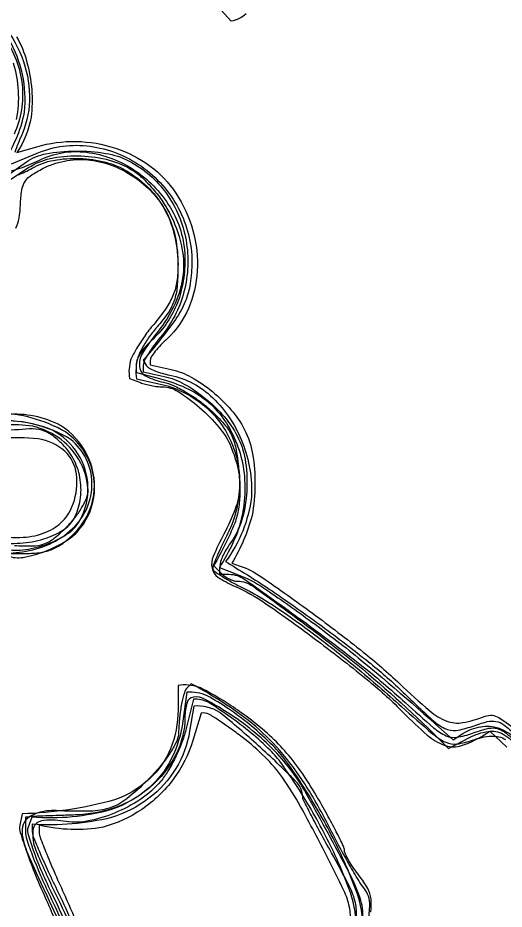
# Model space of a CAD drawing. Extents: x 0 to 564, y 0 to 802.
# Drawn here: x 211.9 to 282, y 412.8 to 541.1 of the extents above; entities that cross this region are included whole.
import ezdxf

# ---------------------------------------------------------------- set-up
doc = ezdxf.new("R2010")
doc.units = 0

msp = doc.modelspace()

# ---------------------------------------------------------------- linework, layer by layer
at = {"color": 250}
for points in [[(244.826148, 541.746056, -0.150059), (242.640091, 540.647949), (238.861069, 544.906372)], [(211.733551, 538.424988, -0.062445), (213.190411, 534.907079, -0.047244), (213.912563, 530.786163, -0.048824), (213.839144, 526.819578, -0.094106), (211.784668, 521.729126), (214.642334, 522.573181), (214.642334, 522.573181, -0.076418), (220.323897, 523.342856, -0.075891), (225.988613, 522.374069, -0.078067), (230.970496, 519.801359, -0.088651), (234.674805, 515.915222, -0.078388), (237.142044, 510.509114, -0.082464), (237.766603, 504.701836, -0.087262), (236.48858, 499.28022, -0.103119), (233.470978, 494.972748, 0.014864), (232.524649, 494.029215, 0.019767), (231.725849, 493.114075, 0.017414), (231.130011, 492.319239, 0.153295), (231, 491.158905), (234.023956, 490.494751), (234.023956, 490.494751, -0.074071), (236.908204, 489.39567, -0.043869), (239.953722, 487.313778, -0.043027), (242.675116, 484.657386, -0.058626), (244.593658, 481.818878, -0.078195), (245.743493, 478.362762, -0.043362), (246.092546, 473.921623, -0.043243), (245.668754, 469.458376, -0.074174), (242.735641, 462.588104), (243.801224, 462.23291), (243.801224, 462.23291, -0.071125), (247.092905, 460.586609, -0.006919), (254.361788, 455.401585, -0.009559), (261.682911, 449.806343, -0.021925), (266.920227, 445.25415, 0.012347), (271.277937, 441.3175, 0.086689), (273.727421, 439.859051, 0.136346), (276.026311, 439.644468, 0.047149), (279.26709, 440.548981, -0.232572), (281.209829, 440.372474, -0.05066), (283.967953, 438.280701, -0.047016)], [(208.60643, 466.536316, 0.048896), (212.680755, 466.327782, 0.085205), (215.975973, 467.052818, 0.104367), (218.389649, 468.684885, 0.108632), (219.896118, 471.131866, 0.114119), (220.365587, 475.45485, 0.181946), (218.67215, 478.715317, 0.146008), (214.869462, 480.514106, 0.067318), (204, 479.982544)], [(259.803736, 410.872201, 0.080643), (259.6978, 413.063858, 0.058021), (258.888681, 415.463989, 0.008254), (256.587524, 420.137085, 0.006562), (252.663584, 427.543509, 0.029109), (250.052816, 431.72139, 0.043977), (247.535744, 434.681846, 0.031548), (244.255371, 437.531189, 0.006896), (242.464095, 438.860213, 0.009963), (240.841879, 439.981033, 0.006076), (239.459755, 440.871869, 0.141018), (238.316574, 441), (237.131653, 437.045074), (237.131653, 437.045074, -0.087933), (234.348679, 431.518775, -0.082403), (229.782501, 427.140144, -0.085388), (224.206491, 424.585314, -0.105425), (215, 424.874268), (215, 423.812988), (215, 423.812988, 0.092837), (215.133633, 423.099478, 0.003852), (216.095768, 420.676495, 0.006564), (217.30114, 417.816162, 0.004603), (218.730286, 414.625854, -0.013226), (220.781889, 409.825827, -0.036377)]]:
    msp.add_lwpolyline(points, format="xyb", dxfattribs=at)
at = {"color": 8}
for points in [[(209.434469, 540.539467, -0.087255), (212.481796, 535.543549, -0.088982), (213.603555, 529.898138, -0.103981), (212.580963, 524.539551, 0.002866), (211.975126, 523.065894, 0.00429), (211.464411, 521.771233, 0.001854)], [(211, 520.102051), (214.714233, 521.653931), (214.714233, 521.653931, -0.133043), (222.322356, 522.658273, -0.12054), (229.720922, 519.761333, -0.117702), (235.072085, 513.701147, -0.122868), (237, 505.974091, -0.038676), (236.760142, 502.877839, -0.059039), (236.035534, 500.285542, -0.052274), (234.650474, 497.719554, -0.023622), (229.986633, 491.830658), (230.472504, 491.044495), (230.472504, 491.044495, 0.133384), (230.835971, 490.704501, 0.025595), (231.662001, 490.319992, 0.025627), (232.700888, 489.960383, 0.021154), (233.839569, 489.682098, -0.144981), (240.021397, 486.421597, -0.107311), (244.304296, 479.936741, -0.104759), (245.57482, 472.119662, -0.131966), (241.840195, 462.826477), (242.17009, 462.632019), (242.17009, 462.632019, -0.015549), (248.548468, 458.59983, -0.009797), (255.750048, 453.518944, -0.009766), (262.462628, 448.378339, -0.023405), (267.17514, 444.246155, 0.005275), (271.615298, 440.058635, 0.070017), (273.460194, 438.780788, 0.153229), (275.067408, 438.51833, 0.051234), (277.404724, 439.101715, -0.022248), (279.560161, 439.774334, -0.111327), (280.816696, 439.819904, -0.116495), (281.942597, 439.320569, -0.025406), (283.576904, 437.943512, -0.031165)], [(208.82843, 465.643433, 0.056374), (212.271312, 465.485172, 0.057034), (215.648478, 466.101944, 0.06338), (218.416897, 467.342147, 0.133697), (220.021103, 469.039429, 0.084402), (220.911055, 471.698266, 0.076274), (220.917837, 474.600517, 0.076062), (220.053187, 477.378498, 0.083147), (218.414383, 479.676514, 0.037452), (216.776779, 481.085597, 0.096773), (215.374283, 481.750526, 0.073125), (213.596414, 481.9357, 0.015161), (205.077866, 481.152557)], [(260.671637, 411.496317, 0.085863), (260.56076, 413.704453, 0.063963), (259.710544, 416.039225, 0.007658), (257.10968, 420.888489, -0.003021), (255.532767, 423.764277, -0.004579), (254.199322, 426.286236, -0.001835), (253.08595, 428.458959, -0.106878), (252.973099, 428.888489, 0.187275), (251.951256, 431.212641, 0.012616), (246.606554, 436.303513, 0.013109), (241.020767, 441.101092, 0.172536), (237.261688, 442), (236.678635, 438.407043), (236.678635, 438.407043, -0.097187), (234.694883, 433.049848, -0.092979), (230.810335, 428.742489, -0.087784), (225.416931, 425.959098, -0.075469), (214, 425), (214, 423.921875), (214, 423.921875, 0.096827), (214.139818, 423.206647, 0.004464), (215.098734, 420.906822, 0.007276), (216.307421, 418.189387, 0.005143), (217.740372, 415.171875, -0.013951), (219.832235, 410.558804, -0.040325)]]:
    msp.add_lwpolyline(points, format="xyb", dxfattribs=at)
at = {"color": 253}
for points in [[(210.572423, 538.15484, -0.07708), (212.539007, 532.987038, -0.078476), (212.827661, 527.559929, -0.107935), (209.605133, 520.061523)], [(210.870667, 518.796021), (213.157837, 520.39801), (213.157837, 520.39801, -0.109265), (215.97214, 521.565831, -0.041881), (220.215305, 521.957115, -0.04187), (224.605994, 521.625209, -0.079692), (227.961365, 520.52002, -0.119812), (233.329605, 515.852026, -0.110583), (236.153471, 509.103428, -0.108436), (235.856558, 501.684568, -0.111326), (232.473694, 495.151123, 0.015825), (231.52654, 493.950324, 0.019635), (230.726646, 492.773422, 0.0183), (230.13988, 491.751183, 0.121718), (230, 490.158905), (233.023956, 489.494751), (233.023956, 489.494751, -0.073879), (235.887379, 488.404855, -0.043142), (238.929796, 486.334946, -0.042465), (241.646168, 483.708725, -0.060108), (243.535919, 480.930542, -0.077669), (244.658516, 477.568027, -0.050852), (244.926815, 473.482674, -0.049831), (244.358658, 469.318961, -0.064291), (240.974731, 461.960114), (243.647186, 460.944031), (243.647186, 460.944031, -0.057528), (247.338878, 459.030303, -0.009752), (253.841175, 454.459705, -0.011014), (260.974703, 448.989175, -0.012472), (274.628723, 437.152496), (276.064362, 438.060944), (276.064362, 438.060944, -0.097565), (278.621802, 439.051869, -0.125202), (281.129448, 438.866051, -0.107484), (283.521404, 437.441267, -0.058777)], [(211.423706, 465.162567, 0.024416), (214.015859, 465.083376, 0.080288), (215.695103, 465.386372, 0.08377), (217.154606, 466.194913, 0.028095), (218.977982, 467.824127, 0.03035), (220.134513, 469.130284, 0.031246), (221.112282, 470.554703, 0.032899), (221.796313, 471.890322, 0.102239), (222, 472.876038, 0.120337), (220.987137, 477.023524, 0.110128), (218.155701, 480.395931, 0.106064), (214.059774, 482.33256, 0.104319), (206.003464, 481.778076)], [(260.626465, 409.632015, 0.101087), (259.836466, 415.160594, 0.031838), (256.513733, 422.867096, 0.013073), (254.449344, 426.674204, 0.012296), (252.147987, 430.448059, 0.012362), (249.943868, 433.691212, 0.040963), (248.275711, 435.657623, 0.024271), (245.553097, 438.128007, 0.018539), (242.353317, 440.566849, 0.014202), (239.328005, 442.574029, 0.13874), (237.237427, 443), (236.125732, 438.585083), (236.125732, 438.585083, -0.030937), (235.517729, 436.677318, -0.021147), (234.605261, 434.593121, -0.021367), (233.550474, 432.651657, -0.039795), (232.510742, 431.195129, -0.070396), (229.643232, 428.625171, -0.050645), (225.842707, 426.603058, -0.051847), (221.852946, 425.43779, -0.091757), (218.435349, 425.446136, 0.087845), (215.334183, 425.477796, 0.337537), (214.095213, 424.160339, 0.125934), (214.531848, 421.209433, 0.014217), (217.348724, 415, -0.01049), (219.881731, 409.525149, -0.049422)]]:
    msp.add_lwpolyline(points, format="xyb", dxfattribs=at)
at = {"color": 9}
for points in [[(209.918165, 538.357452, -0.130521), (212.528488, 531.528471, -0.13391), (211.369186, 524.376953, -0.000882)], [(211.020961, 519.102071, 0.016415), (212.226246, 519.475647, 0.016524), (213.591075, 519.999417, 0.015819), (214.93866, 520.619263, -0.147991), (221.802083, 521.789617, -0.118567), (228.848473, 519.129406, -0.11424), (234.104487, 513.445262, -0.13043), (236, 506.30246, -0.044856), (235.690027, 502.854185, -0.054262), (234.768541, 499.740345, -0.056132), (233.232666, 496.983484, -0.053751), (231.102386, 494.592651, 0.031024), (230.297806, 493.768206, 0.032812), (229.617577, 492.865143, 0.03477), (229.141519, 492.014989, 0.110687), (229, 490.077087), (232.869446, 489.035156), (232.869446, 489.035156, -0.047614), (236.523246, 487.667391, -0.066025), (239.435038, 485.73793, -0.067124), (241.709103, 483.143464, -0.051301), (243.46431, 479.797577, -0.060707), (244.44975, 476.083432, -0.051426), (244.593241, 472.022217, -0.053793), (243.925285, 468.242766, -0.091663), (242.490784, 465.38504, 0.027376), (241.94221, 464.571536, 0.025752), (241.473501, 463.686543, 0.026661), (241.140904, 462.859257, 0.07602), (241, 461), (242.344452, 461), (242.344452, 461, -0.154155), (244.574207, 460.295809, -0.004255), (252.936897, 454.321621, -0.009647), (261.253742, 448.023757, -0.017721), (267.734863, 442.533112, 0.006012), (271.83821, 438.888438, 0.072023), (273.61676, 437.747326, 0.146555), (275.176485, 437.534507, 0.047923), (277.448608, 438.117584, -0.021175), (279.474853, 438.75467, -0.09595), (280.704456, 438.842083, -0.116246), (281.756045, 438.456081, -0.038017), (283.07016, 437.437775, -0.038459)], [(210.014175, 464.647156, 0.084164), (213.015623, 464.55871, 0.0574), (216.327536, 465.415489, 0.059182), (219.21506, 466.941027, 0.119344), (220.91951, 468.849609, 0.132854), (222.028017, 473.643568, 0.132523), (220.570595, 478.347759, 0.129351), (216.90446, 481.760218, 0.123701), (207.786026, 483)], [(261.632242, 411.415635, 0.097324), (261.236742, 414.372665, 0.041052), (259.567614, 418.222958, 0.002635), (253.730606, 429, 0.033169), (251.528217, 432.451461, 0.032776), (248.880678, 435.595955, 0.031606), (245.750166, 438.467447, 0.02662), (242.103714, 441.103027, 0.019659), (238.906797, 442.990416, 0.153308), (237.22847, 443.312763, 0.302598), (236.300732, 442.527891, 0.070353), (236, 440.401154, -0.120578), (234.678759, 435.002025, -0.096695), (230.938843, 430.308334, -0.089904), (225.430452, 427.111162, -0.08686), (213.937225, 426), (213.392426, 424.580261), (213.392426, 424.580261, 0.165353), (213.356665, 423.655752, 0.012955), (214.131605, 421.277431, 0.01654), (215.247832, 418.433111, 0.011868), (216.673813, 415.330261, -0.012874), (219.01317, 410.212828, -0.053155)]]:
    msp.add_lwpolyline(points, format="xyb", dxfattribs=at)
at = {"color": 254}
for points in [[(211.237214, 534.651705, -0.061731), (211.966873, 530.62114, -0.061501), (211.691364, 526.518989, -0.07196)], [(210.786194, 517.813843), (213.471939, 519.573608), (213.471939, 519.573608, -0.092192), (216.577789, 520.872735, -0.056203), (220.54604, 521.27095, -0.05479), (224.637679, 520.770348, -0.072634), (228.122238, 519.393799, -0.051775), (229.617431, 518.315685, -0.029249), (231.197315, 516.731819, -0.028322), (232.661711, 514.879739, -0.033832), (233.81456, 512.977112, -0.062736), (235.456408, 508.504697, -0.082858), (235.721424, 504.178768, -0.082344), (234.566527, 499.980821, -0.061116), (232.027939, 495.885132, 0.031655), (229.883755, 492.841063, 0.169182), (229.456379, 490.885689, 0.249365), (230.391825, 489.543763, 0.069076), (232.897934, 488.67041, -0.059446), (234.332746, 488.201059, -0.024562), (236.144125, 487.248779, -0.02388), (238.007485, 486.025629, -0.028304), (239.637955, 484.692993, -0.026668), (241.651361, 482.639959, -0.072899), (242.757177, 480.940247, -0.067114), (243.377882, 478.913761, -0.020118), (243.77475, 475.702606, -0.019869), (243.902533, 472.733199, -0.041731), (243.717775, 470.432655, -0.046833), (243.174928, 468.368373, -0.032446), (240.158157, 462.241852), (241.279083, 461.120911), (241.279083, 461.120911, 0.044376), (241.791805, 460.691941, 0.036781), (242.404484, 460.329273, 0.038234), (243.020222, 460.080113, 0.077173), (243.536179, 460, -0.156509), (245.808571, 459.270838, -0.004917), (253.773077, 453.453632, -0.0105), (261.65015, 447.319151, -0.020784), (273.967743, 435.931946), (276.992889, 437.496338), (276.992889, 437.496338, -0.081853), (279.69113, 438.372279, -0.167828), (281.850937, 437.9748, -0.112732), (283.872108, 436.132729, -0.027201)], [(208.064926, 463.747223), (212.594727, 464.257782), (212.594727, 464.257782, 0.161079), (219.80158, 467.577447, 0.21193), (222.601604, 474.16254, 0.22289), (219.556676, 480.398297, 0.169765), (208.104034, 483)], [(261.611244, 409.871689, 0.097166), (260.726401, 415.29693, 0.029156), (257.345917, 422.996857, 0.013592), (255.212686, 426.909438, 0.012478), (252.810909, 430.815395, 0.012588), (250.494162, 434.19138, 0.039551), (248.712494, 436.282471, 0.023375), (245.604177, 439.116777, 0.023722), (242.259579, 441.633823, 0.022242), (239.208619, 443.517982, 0.127029), (236.263336, 444), (235.70491, 439.836578), (235.70491, 439.836578, -0.083454), (234.025804, 434.405664, -0.097473), (230.718229, 430.15012, -0.095424), (225.981552, 427.403476, -0.076639), (220.177216, 426.333862, 0.00101), (217.947848, 426.264119, 0.001395), (215.947372, 426.191902, 0.000872), (214.264869, 426.123523, 0.01726), (213, 426), (213, 423.987885), (213, 423.987885, 0.08186), (213.196764, 422.794111, 0.010012), (214.100199, 420.293835, 0.011642), (215.311201, 417.348105, 0.009366), (216.745361, 414.237885, -0.013815), (218.769799, 409.742839, -0.036371)]]:
    msp.add_lwpolyline(points, format="xyb", dxfattribs=at)
at = {"color": 7}
for points in [[(211.622862, 510.865257, 0.073962), (212.100032, 512.304469, 0.036293), (212.293091, 514.229858, -0.032408), (212.485584, 516.312385, -0.106979), (212.981373, 517.590225, -0.105484), (213.965494, 518.558627, -0.031032), (215.829407, 519.589294, -0.071225), (219.035828, 520.584148, -0.070069), (222.411118, 520.647385, -0.067174), (225.795024, 519.764122, -0.057389), (229.024597, 517.982483, -0.058992), (231.64247, 515.608305, -0.066427), (233.513506, 512.775227, -0.063913), (234.62581, 509.456097, -0.048965), (235, 505.644287, -0.033743), (234.833349, 503.177713, -0.06253), (234.318512, 501.240982, -0.055865), (233.296047, 499.352934, -0.022018), (231.5, 497, 0.019313), (230.16014, 495.264242, 0.02245), (229.028124, 493.513081, 0.022193), (228.213146, 491.965065, 0.110501), (228, 489.213989), (229.581787, 488.606995), (229.581787, 488.606995, 0.026972), (230.301861, 488.374352, 0.017136), (231.161234, 488.178299, 0.017207), (232.020423, 488.043505, 0.030311), (232.737396, 488, -0.142791), (235.012445, 487.336765, -0.037384), (238.088593, 485.036568, -0.038578), (240.932317, 482.144005, -0.076143), (242.60611, 479.400299, -0.042591), (243.664967, 476.102099, -0.076364), (243.872211, 473.271454, -0.070652), (243.220475, 470.362651, -0.031812), (241.603439, 466.790588, 0.022109), (240.074642, 463.580607, 0.151641), (239.90328, 461.860252, 0.199026), (240.75759, 460.596992, 0.042498), (243.134415, 459.303741, -0.047929), (247.611477, 456.804476, -0.00943), (255.093199, 451.420296, -0.010466), (262.529437, 445.606237, -0.028407), (267.462402, 441.090149, 0.02163), (270.912086, 437.845033, 0.0898), (273.364742, 436.399803, 0.141429), (275.558444, 436.24078, 0.087628), (279.915314, 438.428192), (282.401306, 436.092712)], [(211.832943, 518.48027, 0.019328), (212.942573, 518.950371, 0.019984), (214, 519.5, -0.084142), (217.051409, 520.618769, -0.054921), (220.799959, 520.89592, -0.054157), (224.58723, 520.346213, -0.07393), (227.75914, 519.005371, -0.063427), (230.901742, 516.494016, -0.071251), (233.172832, 513.363659, -0.068535), (234.534594, 509.615915, -0.052786), (234.996262, 505.28479, -0.022306), (234.869306, 502.394032, -0.061478), (234.442337, 500.403477, -0.066732), (233.567671, 498.670275, -0.029984), (232, 496.652771, 0.026708), (230.851819, 495.194935, 0.027743), (229.881252, 493.640839, 0.028835), (229.198668, 492.210035, 0.097173), (229, 489.158905), (232.25, 488.455109), (232.25, 488.455109, -0.114446), (238.47984, 485.513407, -0.121546), (242.615057, 480.183395, -0.118409), (243.860466, 473.424005, -0.104873), (242, 466.5, 0.006682), (241.233919, 464.946414, 0.009096), (240.587498, 463.524033, 0.006463), (240.086254, 462.323249, 0.095921), (240, 461.877777, 0.238284), (240.185458, 461.51072, 0.013851), (241.24844, 460.771873, 0.018588), (242.621463, 459.9441, 0.0124), (244.25, 459.095093, -0.032633), (248.690355, 456.546721, -0.013777), (254.313543, 452.584579, -0.012486), (260.613451, 447.630915, -0.00973), (267.215118, 441.947784, 0.005433), (271.676049, 438.040312, 0.06675), (273.57106, 436.811749, 0.144753), (275.181631, 436.561118, 0.053511), (277.435211, 437.112732, -0.069043), (280.185126, 437.696287, -0.158866), (282.213882, 437.191509, -0.110609)], [(209, 464), (213.07692, 464), (213.07692, 464, 0.034483), (215.231015, 464.148736, 0.064513), (216.913651, 464.60849, 0.064044), (218.431516, 465.484598, 0.033512), (220.07692, 466.923065, 0.142483), (222.735831, 471.763245, 0.153301), (222.279385, 477.122974, 0.143231), (218.768769, 481.520466, 0.120388), (208.892609, 484.27774)], [(210.442398, 463.660492, 0.135197), (212.691603, 463.440156, 0.048341), (215.828083, 464.300514, 0.047996), (218.883906, 465.815454, 0.08725), (220.954514, 467.669312, 0.147738), (222.94625, 472.75665, 0.13757), (221.867947, 478.25626, 0.135589), (218.065692, 482.4492, 0.142118), (210.308228, 484)], [(262.776743, 412.319305, 0.063311), (262.81163, 414.25676, 0.099661), (262.339229, 415.74629, 0.040206), (261.153809, 417.531586, -0.015344), (260.329148, 418.648891, -0.018872), (259.632679, 419.741718, -0.017564), (259.121951, 420.688859, -0.115361), (259, 421.210388, 0.114762), (258.855239, 421.832782, 0.004576), (257.801643, 423.926598, 0.007855), (256.48349, 426.391572, 0.005456), (254.920502, 429.136108, 0.01964), (252.666183, 432.669723, 0.029332), (250.403597, 435.550449, 0.030219), (247.873044, 438.083752, 0.022738), (244.810501, 440.560577, 0.013766), (242.363021, 442.26045, 0.017165), (239.996262, 443.695919, 0.01553), (237.959042, 444.756022, 0.112661), (235, 445), (235, 441.450348), (235, 441.450348, -0.096285), (233.916887, 435.87798, -0.113358), (230.844885, 431.479881, -0.100442), (225.824156, 428.503484, -0.062312), (212.521439, 426.5), (212.209549, 424.865021), (212.209549, 424.865021, 0.123958), (212.270964, 423.810226, 0.00882), (213.210608, 420.997906, 0.011997), (214.485516, 417.652357, 0.008751), (216.055389, 413.996277, -0.008846), (218.650899, 407.94843, -0.05004)], [(261.995422, 408.377964, 0.036733), (262.625509, 413.276125, 0.18908), (261.782776, 415.825592, -0.039083), (261.033452, 416.886649, -0.005469), (259.684452, 419.211269, -0.006222), (258.148997, 422.005715, -0.005248), (256.592072, 425, 0.025617), (253.251642, 430.831206, 0.036033), (249.656109, 435.625492, 0.039218), (245.680904, 439.533612, 0.041162), (236.909653, 445.242981), (236.379791, 444.713135), (236.379791, 444.713135, 0.123597), (235.915442, 443.937519, 0.024603), (235.521555, 442.357471, 0.023745), (235.225331, 440.36554, 0.01701), (235.076508, 438.118408, -0.105518), (234.768937, 436.874352, -0.032437), (233.8071, 435.184612, -0.029187), (232.396378, 433.292586, -0.021592), (230.631577, 431.368408, -0.028211), (227.6078, 428.667873, -0.087841), (225.216391, 427.369652, -0.076133), (222.337097, 426.874965, -0.017778), (217.423615, 426.960358, 0.045714), (216.116865, 426.910082, 0.046234), (214.84613, 426.622955, 0.049993), (213.762653, 426.1462, 0.091164), (213.02359, 425.528412, 0.162791), (212.53598, 424.271153, 0.081288), (212.734034, 422.556473, 0.036314), (213.721181, 419.850583, 0.005748), (216.09996, 414.716766, -0.008977), (218.761129, 408.874926, -0.044846)]]:
    msp.add_lwpolyline(points, format="xyb", dxfattribs=at)

doc.saveas('drawing.dxf')
